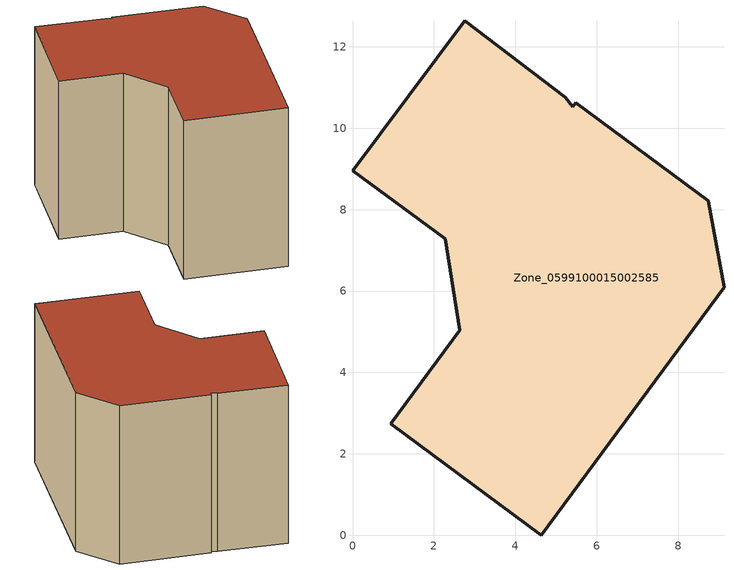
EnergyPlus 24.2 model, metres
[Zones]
Zone_0599100015002585
 floor ground (C_G): 2.75,12.64 5.22,10.77 5.4,10.52 5.48,10.63 8.73,8.22 9.12,6.1 4.63,0 0.94,2.74 2.63,5.04 2.27,7.28 0,8.96 z1.05
 wall outside (C_F): 5.22,10.77 2.75,12.64 0,8.96 2.27,7.28 2.63,5.04 0.94,2.74 4.63,0 9.12,6.1 8.73,8.22 5.48,10.63 5.4,10.52 5.22,10.77 z1.05:8.98
 roof outside (C_R): 5.4,10.52 5.22,10.77 2.75,12.64 0,8.96 2.27,7.28 2.63,5.04 0.94,2.74 4.63,0 9.12,6.1 8.73,8.22 5.48,10.63 z8.98
[BUILDING]
Pand.0599100015002585: North Axis=0; Terrain=City; Loads Convergence Tolerance Value=0.04; Temperature Convergence Tolerance Value=0.4; Solar Distribution=FullExterior; Maximum Number of Warmup Days=25; Minimum Number of Warmup Days=1
[Site:Location]
Rotterdam.The.Hague.AP_ZH_NLD Design_Conditions: Latitude=51.96; Longitude=4.45; Time Zone=1; Elevation=-4.5
[SITE:GROUNDTEMPERATURE:BUILDINGSURFACE]
18, 18, 18, 18, 18, 18, 18, 18, 18, 18, 18, 18
[MATERIAL] Thermal Absorptance=0.9; Solar Absorptance=0.7; Visible Absorptance=0.7
Name | Roughness | Thickness | Conductivity | Density | Specific Heat
G.TC.1975-1991 | MediumSmooth | 0.15 | 0.288461 | 540 | 1210
F.TC.1975-1991 | Rough | 0.3 | 0.230769 | 1920 | 840
R.TC.1975-1991 | MediumRough | 0.2 | 0.153846 | 1500 | 1000
[CONSTRUCTION]
C_G: G.TC.1975-1991
C_F: F.TC.1975-1991
C_R: R.TC.1975-1991
[ZONE]
Zone_0599100015002585: Type=1; Multiplier=1; Ceiling Height=Autocalculate; Volume=Autocalculate; Floor Area=autocalculate; Part of Total Floor Area=Yes
[ZONEINFILTRATION:DESIGNFLOWRATE]
Infil_Zone_0599100015002585: Zone or ZoneList or Space or SpaceList=Zone_0599100015002585; Schedule=AlwaysOn; Design Flow Rate Calculation Method=Flow/Area; Flow Rate per Floor Area=0.003; Constant Term Coefficient=1; Temperature Term Coefficient=0; Velocity Term Coefficient=0; Velocity Squared Term Coefficient=0
[HVACTEMPLATE:ZONE:IDEALLOADSAIRSYSTEM]
Zone_0599100015002585: Maximum Heating Supply Air Temperature=50; Minimum Cooling Supply Air Temperature=13; Maximum Heating Supply Air Humidity Ratio=0.0156; Minimum Cooling Supply Air Humidity Ratio=0.0077; Heating Limit=NoLimit; Cooling Limit=NoLimit; Dehumidification Control Type=ConstantSensibleHeatRatio; Cooling Sensible Heat Ratio=0.7; Dehumidification Setpoint=60; Humidification Control Type=None; Humidification Setpoint=30; Outdoor Air Method=None; Outdoor Air Flow Rate per Person=0.00944; Outdoor Air Flow Rate per Zone Floor Area=0; Outdoor Air Flow Rate per Zone=0; Demand Controlled Ventilation Type=None; Outdoor Air Economizer Type=NoEconomizer; Heat Recovery Type=None; Sensible Heat Recovery Effectiveness=0.7; Latent Heat Recovery Effectiveness=0.65
[ZONECONTROL:THERMOSTAT]
ThermostatControl_Zone_0599100015002585: Zone or ZoneList=Zone_0599100015002585; Control Type Schedule=DualSetpointControlType; Control 1=Thermostat_Zone_0599100015002585; Temperature Difference Between Cutout And Setpoint=0
[THERMOSTATSETPOINT:DUALSETPOINT]
Thermostat_Zone_0599100015002585: Heating Setpoint Temperature Schedule=HeatingSetpoint_Zone_0599100015002585; Cooling Setpoint Temperature Schedule=CoolingSetpoint_Zone_0599100015002585
[SCHEDULE:COMPACT]
HeatingSetpoint_Zone_0599100015002585: Through: 12/31, For: AllDays, Until: 24:00, 21
CoolingSetpoint_Zone_0599100015002585: Through: 12/31, For: AllDays, Until: 24:00, 24
DualSetpointControlType: Through: 12/31, For: AllDays, Until: 24:00, 4
AlwaysOn: Through: 12/31, For: AllDays, Until: 24:00, 1
